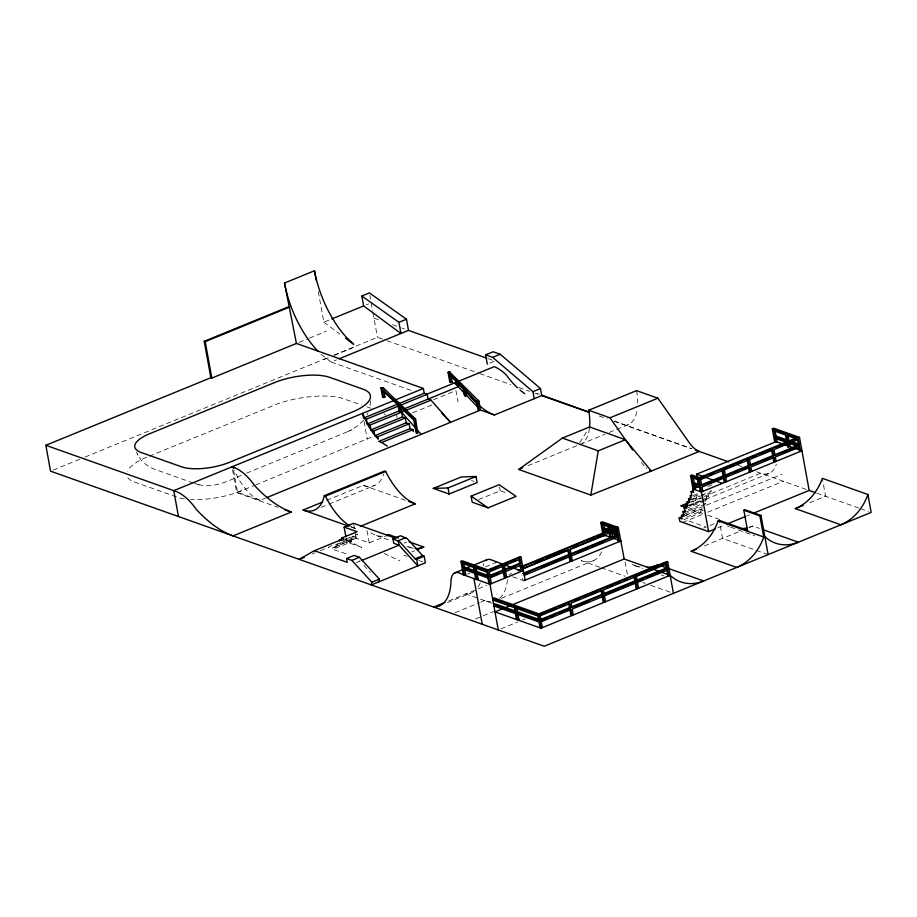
<?xml version="1.0" encoding="UTF-8"?>
<svg xmlns="http://www.w3.org/2000/svg" width="917" height="917" viewBox="0 0 917 917"><rect width="100%" height="100%" fill="white"/><g stroke="black" fill="none" stroke-linecap="round" stroke-linejoin="round"><path stroke-width="0.69" stroke-dasharray="4.58 3.44" d="M370.663 400.97L369.746 407.824M367.006 414.828L368.049 412.822M579.693 442.693L588.072 429.374M363.556 420.158L358.295 425.419L349.813 430.749M331.679 545.5L328.297 547.415L331.312 548.481L356.243 538.279L369.23 542.887L385.14 536.365M246.547 473.195L349.537 430.875M347.738 431.758L351.922 429.706M255.694 484.933L372.199 436.836M146.582 457.274L142.089 459.268A47.856 16.678 -10.3 0 0 127.463 471.132M318.291 291.606L323.85 322.211L331.805 318.956M366.147 304.891L368.668 303.859M299.022 342.385L308.146 338.648M309.453 338.109L326.395 331.175M53.197 470.1L79.676 459.257M84.96 457.09L328.492 357.378M333.788 355.211L377.46 337.33L385.541 340.196M324.045 359.521L329.26 357.389M334.476 355.257L354.019 347.256M321.099 354.317L331.186 362.055L336.447 359.9M149.23 456.185L277.759 403.744A53.117 18.512 -10.3 0 1 340.528 397.76L361.642 404.993M489.816 363.086L494.859 361.023M241.286 475.35C227.852 481.287 212.503 488.853 197.407 484.268M433.512 399.755L455.955 390.573L458.042 402.082M412.661 412.776L431.85 404.924M232.528 469.527L236.746 492.693L254.387 485.46M233.617 470.547L237.583 492.349L260.073 500.315L265.368 498.149M326.67 500.361L363.327 485.357A52.762 25.687 67.7 0 0 383.73 473.986M321.168 507.342L327.713 504.659M329.031 504.132L374.847 485.368M351.257 527.092L355.131 528.467L357.745 527.39M345.033 539.334L352.804 536.158L355.544 537.121L355.12 534.783M342.098 540.95L357.641 534.577L354.902 533.614M312.41 553.925L315.058 552.836M320.354 550.67L326.979 547.953M527.928 465.687L576.85 445.651M580.415 444.332L605.014 434.257M609.243 432.388L628.317 424.72A47.294 23.028 67.7 0 0 636.994 410.931M351.039 538.52L351.612 541.718L336.069 548.079L335.496 544.881L351.039 538.52L353.377 539.356L352.804 536.158M340.001 543.494L355.544 537.121M346.064 553.719L334.384 549.868L333.926 547.311L353.377 539.356M478.571 499.616L500.212 490.755L508.144 493.564M356.323 562.671L360.106 561.124L357.458 560.184M404.076 543.116L406.598 542.085M411.813 551.908L414.461 550.819M467.395 574.202L469.951 573.148M485.334 566.855L494.297 563.187M708.05 486.583L711.993 484.967M693.195 495.535L699.751 492.842M693.779 496.613L700.347 493.931M690.868 499.605L700.061 495.833M701.379 495.295L711.879 490.996L709.529 490.159L710.228 493.999L708.084 493.243L701.516 495.925M509.027 574.5L511.64 573.423M692.324 499.685L700.198 496.464M448.768 600.91L486.778 585.344M689.217 502.608L760.64 473.218A40.291 19.624 67.7 0 0 776.344 464.105M691.785 502.08L706.239 496.166L708.772 497.071L708.084 493.243M447.45 602.607L470.513 593.161M687.761 505.68L700.897 500.292M702.216 499.765L708.772 497.071M689.412 505.829L701.23 500.991M704.164 499.96L689.573 505.932A40.291 19.624 67.7 0 0 697.619 492.922M705.482 499.41L769.134 473.355M685.916 508.603L706.927 500.006L706.239 496.166M688.266 509.611L701.402 504.235M686.283 511.915L705.987 503.857L705.173 499.387L706.927 500.006M684.105 514.334L702.491 506.803M706.468 505.175L782.052 474.227M685.756 515.194L700.198 509.279L703.133 510.322L683.44 518.38M683.83 516.237L702.216 508.706M455.073 612.671L479.419 602.698M480.703 602.182L484.543 600.601M683.761 519.779L700.84 512.798L700.198 509.279M682.764 522.438L703.775 513.829L687.67 508.121M707.752 512.202L783.324 481.265M501.439 598.354L593.345 560.723M475.522 618.941L481.929 616.327M483.213 615.8L493.461 611.605M703.729 528.054L706.101 527.08L687.521 520.489M709.85 525.544L714.859 523.492M717.77 527.825L724.338 525.143M746.828 515.939L749.476 514.85M500.842 628.902L517.497 622.081M522.633 619.984L525.189 618.929M704.313 545.89L741.062 530.851M748.88 527.642L752.788 526.049L759.494 528.421M809.791 502.711L825.575 496.246L822.572 479.729M241.251 490.836L236.334 492.693A47.856 16.678 -10.3 0 1 190.507 499.513M626.082 425.499L628.317 424.72M194.599 483.454L199.333 484.818M346.11 538.027L346.855 542.119L361.802 547.415L344.551 539.276M373.976 318.153L379.283 320.044M392.568 324.744L400.534 327.575M401.864 328.045L404.512 328.985M488.108 358.627L493.506 360.541M386.882 340.677L478.456 373.15M479.797 373.62L510.769 384.613M518.862 387.478L529.636 391.295M535.024 393.21L537.717 394.161M599.305 416.009L607.341 418.851M614.035 421.224L691.59 448.734M737.944 465.171L741.945 466.593M756.628 471.797L809.149 490.423M816.726 493.105L859.091 508.133M860.421 508.603L868.468 511.457M331.186 362.055L412.57 390.917M704.027 503.158L705.987 503.857M707.752 515.251L722.355 520.42M730.54 527.172L754.668 535.734M366.903 406.85L370.858 408.248M768.114 554.59L722.539 538.428L719.26 520.375M471.453 480.554L473.997 481.459M634.518 565.468L642.565 568.322M661.329 574.97L664.011 575.922M599.867 567.268L581.206 560.654A56.201 27.361 67.7 0 0 601.712 551.736M601.197 567.738L625.188 576.254M642.599 582.421L645.281 583.372M650.646 585.275L670.751 592.405M363.327 485.357L406.093 500.522M512.729 576.816L522.77 580.369L521.784 574.902M376.451 535.528L391.101 540.721M407.079 546.383L411.068 547.804M236.746 492.693L278 507.319M403.858 555.163L407.137 556.321M418.702 560.425L422.714 561.846M193.258 482.972L154.354 469.172C147.064 466.398 140.542 461.056 137.252 453.881M351.612 541.718L349.469 540.95L349.927 543.506M335.496 544.881L337.834 545.718L337.261 542.52M333.926 547.311L336.069 548.079M492.211 603.329L465.767 593.941A56.59 27.556 67.7 0 0 474.651 590.835M537.075 393.531L539.379 394.356M614.241 421.086L691.407 448.642M384.108 553.444L399.95 560.94M323.85 322.211L339.875 334.052M363.854 565.262L370.434 572.517M136.495 452.173L137.917 455.313M625.085 561.915L627.606 575.807M499.547 487.11L500.212 490.755M396.568 414.885L397.027 417.441M369.838 295.389L370.514 299.114M371.19 302.828L372.715 311.184M372.967 312.582L377.46 337.33M364.049 421.43L367.281 439.243M367.006 530.588L369.23 542.887M353.515 523.252L354.512 528.719M355.498 534.175L356.243 538.279M184.225 498.905A47.856 16.678 -10.3 0 1 179.766 498.08L132.037 481.15A47.856 16.678 -10.3 0 1 126.913 475.625M383.959 413.762A56.476 19.681 -10.3 0 1 385.415 415.011M260.073 500.315A42.331 20.61 67.7 0 1 234.488 470.478M636.558 390.642A47.294 23.028 67.7 0 1 637.705 403.48M589.459 428.182A47.294 23.028 67.7 0 1 582.467 443.083M646.886 468.449A24.014 11.692 67.7 0 1 645.992 467.681M644.227 465.928A24.014 11.692 67.7 0 1 640.857 461.618M382.71 536.239A26.731 21.412 -70.5 0 1 369.276 531.252M413.108 548.286A26.731 21.412 -70.5 0 1 407.263 546.119M355.131 528.467A52.762 25.687 67.7 0 1 349.95 525.968M483.248 565.697A19.2 9.353 67.7 0 1 483.775 563.6M480.267 582.822A56.59 27.556 67.7 0 1 478.055 587.04M490.469 601.632A56.201 27.361 67.7 0 1 484.05 600.429M507.468 579.716A56.201 27.361 67.7 0 1 502.917 594.548L500.957 597.082A56.201 27.361 67.7 0 1 499.49 598.469M640.169 567.015A45.563 36.485 -70.5 0 1 637.304 566.374M636.364 566.11A45.563 36.485 -70.5 0 1 629.28 562.82M752.788 526.049A45.563 36.485 -70.5 0 1 749.808 527.115M729.198 526.702A45.563 36.485 -70.5 0 1 727.399 525.934"/><path stroke-width="1.38" d="M383.833 390.745L384.968 397.004L382.595 397.233L380.91 387.96L414.667 419.516L414.518 420.823L381.747 389.622L381.885 388.304L383.283 387.731L415.642 419.115L417.751 433.168M589.597 426.955L562.43 438.085L518.667 469.47L590.835 495.065L598.251 450.843L625.417 439.724L651.322 471.051L699.224 451.439A24.014 11.692 67.7 0 1 688.759 442.005L657.879 398.207L636.558 390.642L588.657 410.254A47.294 23.028 67.7 0 1 589.597 426.955L625.417 439.724M304.467 557.181L299.171 559.347L314.393 550.693L347.256 562.35L346.557 558.51L351.841 560.379L371.843 582.261L371.328 584.931L425.396 562.797L424.193 556.218L422.668 555.679L407.251 538.68L400.511 535.734L392.946 538.829L393.76 543.311L399.044 545.179L417.831 565.892L416.639 559.313L415.103 558.774L399.697 541.775L392.946 538.829M378.893 581.837L379.409 579.166L359.407 557.284L354.122 555.415L346.557 558.51M341.869 539.712L341.571 538.073L343.531 538.76L340.608 540.422L339.359 539.975L339.554 541.03M535.127 562.889L542.956 559.645M545.558 558.556L549.478 556.94M552.08 555.862L565.124 550.452M574.351 546.624L578.283 544.996M590.044 540.113L593.964 538.497M596.577 537.408L601.804 535.241M609.645 531.986L613.565 530.358M523.068 568.643L522.082 568.299L523.068 568.643L568.712 549.707L569.675 554.98L523.997 573.755L523.011 573.412L568.689 554.636L569.675 554.98M617.164 529.625L570.11 549.134L571.073 554.407L619.548 534.485M521.739 566.374L615.892 527.676L618.264 527.447L624.19 559.003L667.863 574.489M522.713 566.729L616.866 528.02L619.307 541.454L620.706 540.87M571.394 553.524L617.164 534.714L618.15 535.058L617.164 534.714L616.178 529.281M525.911 573.939L528.524 572.861M541.58 567.497L549.409 564.276M552.011 563.21L565.067 557.845M576.919 552.974L580.839 551.358M583.453 550.28L587.373 548.675M592.611 546.521L596.531 544.904M599.145 543.838L603.065 542.222M524.283 575.349L569.961 556.585L570.924 561.41L569.961 561.112L568.998 556.298M618.436 536.651L571.36 556L570.385 555.713L571.36 556L572.334 560.837L571.36 560.539L572.334 560.837M441.925 413.292L450.556 422.324L430.979 400.133L428.044 399.09L427.173 394.299L424.239 393.255L423.367 388.464L296.42 343.451L284.522 283.021L314.497 270.744A73.463 35.774 67.7 0 0 346.087 336.998L353.607 344.207L345.594 338.281M296.42 343.451L211.827 378.091L210.841 377.735L204.227 341.307L288.821 306.668M204.227 341.307L205.202 341.651L289.795 307.012M361.825 296.019L398.906 322.314L400.935 333.501L363.625 305.923L361.825 296.019L369.391 292.913L406.472 319.219L408.501 330.395L486.755 358.157M331.805 318.956L363.625 305.923M867.895 494.504A45.793 36.68 -70.5 0 1 840.9 524.788L795.326 508.626A45.793 36.68 -70.5 0 0 822.32 478.342L867.895 494.504L871.15 512.408L544.24 646.256L50.55 471.178L45.85 445.295L210.841 377.735M398.906 322.314L406.472 319.219M339.084 358.822L408.501 330.395M380.91 387.96L383.283 387.731M487.294 364.118L485.609 354.856L493.174 351.761L500.212 354.249L540.491 388.567L541.764 395.594L588.599 412.203M382.595 397.233L384.968 397.004M450.981 375.317L452.207 382.068L449.834 382.297L448.035 372.394L449.433 371.821L478.903 401.107L480.531 410.059L266.698 497.61M448.035 372.394L450.407 372.164M485.609 354.856L492.647 357.355L500.212 354.249M423.367 388.464L173.772 490.652L45.85 445.295M424.239 393.255L363.441 418.152L366.376 419.184L398.093 406.208M425.889 394.642L494.332 366.617A57.782 28.14 67.7 0 1 505.955 374.537A70.46 34.307 67.7 0 0 515.148 385.507L517.532 387.845M400.74 405.119L427.173 394.299M366.376 419.184L367.247 423.986L458.019 386.825M401.451 411.813L400.259 412.306L399.01 405.474L398.035 405.131L399.273 411.951L401.451 411.813L400.557 406.942M367.247 423.986L370.181 425.018L430.979 400.133M370.181 425.018L371.053 429.821L402.437 416.971L405.36 418.014L406.231 422.806L409.165 423.849L410.037 428.64L412.971 429.683L413.326 431.598M371.053 429.821L373.987 430.852L405.36 418.014M450.809 382.641L449.33 374.537L463.096 388.831L464.22 395.044L465.228 396.098L466.627 395.525L465.87 391.353M373.987 430.852L374.858 435.655L406.231 422.806M416.203 433.042L413.682 419.161L415.642 419.115M374.858 435.655L377.793 436.687L409.165 423.849M378.664 441.49L410.037 428.64M449.009 372.738L476.531 401.337L477.929 400.763M476.531 401.337L478.903 401.107M412.971 429.683L381.598 442.521L379.649 441.834M492.647 357.355L532.926 391.662L540.491 388.567M479.557 409.704L494.423 414.977L541.764 395.594M348.563 526.14L303.103 510.012A52.762 25.687 67.7 0 0 324.286 495.696L384.51 471.04L385.69 471.453A52.762 25.687 67.7 0 0 415.355 503.8L360.37 526.324M324.286 495.696L325.455 496.12L385.69 471.453M232.035 466.799A50.848 24.759 67.7 0 1 254.674 485.643A124.895 60.82 67.7 0 0 291.308 512.041L233.044 535.895A124.895 60.82 67.7 0 1 196.398 509.508A50.848 24.759 67.7 0 0 173.772 490.652L178.471 516.546M303.103 510.012L322.738 501.977M433.271 488.417L461.274 476.943L476.015 476.485L477.127 482.56L449.112 494.034L433.271 488.417L448.012 487.959L476.015 476.485M588.657 410.254L609.977 417.82L657.879 398.207M345.869 536.663L344.127 527.103L353.515 523.252L395.8 538.256M341.571 538.073L357.114 531.711L344.127 527.103M339.359 539.975L341.949 538.909M314.393 550.693L343.531 538.76M518.667 469.47L522.633 467.853M471.097 496.143L499.112 484.68L516.076 496.372L488.062 507.846L472.198 502.218L471.097 496.143L488.062 507.846M386.47 535.826L389.117 534.737L398.448 538.05M405.784 537.603L398.23 540.709L399.044 545.179L361.367 560.596M351.841 560.379L359.407 557.284M417.109 549.73L423.746 547.013L409.097 541.821M415.103 558.774L422.668 555.679M416.639 559.313L424.193 556.218M371.843 582.261L379.409 579.166M780.298 439.071L776.321 437.661L777.1 441.983L774.727 442.212L772.286 428.789L773.684 428.205L799.509 437.363L809.149 490.423L815.465 492.658M504.637 571.142L505.622 571.497L520.936 565.216L522.014 571.131L489.976 584.255L463.372 574.821L460.93 561.399L462.328 560.826L487.959 569.904M473.55 567.359L474.33 571.681L462.982 567.657L462.202 563.336L463.601 562.763M774.624 436.641L786.557 440.871L785.479 434.956L773.558 430.726L774.624 436.641L776.023 436.068L786.637 439.828M462.982 567.657L464.38 567.084L474.467 570.661M715.145 528.903L708.577 531.596L679.829 521.395L679.188 517.876L682.122 518.919L681.48 515.411L683.83 516.237L683.016 511.766L684.976 512.454L684.162 507.984L685.916 508.603L685.228 504.774L687.761 505.68L687.074 501.84L689.217 502.608L688.529 498.768L690.868 499.605L690.111 495.444L691.876 496.074L691.063 491.592L693.607 492.498L690.524 475.556L691.934 474.983L699.362 477.619L797.125 437.592L798.489 445.1L774.051 455.107L775.025 455.462L799.464 445.444L798.398 439.541L797.412 439.186M454.912 572.85L462.604 569.698M466.455 568.127L470.295 566.546M472.863 565.502L486.95 559.725M697.08 476.76A40.291 19.624 67.7 0 0 696.565 474.204L774.727 442.212M798.673 444.103L788.941 440.641L787.543 441.215L786.465 435.311L796.197 438.762M690.524 475.556L698.937 478.536L799.509 437.363M700.966 478.685L704.909 477.069M710.171 474.914L712.796 473.837M723.398 469.504L727.353 467.876M729.989 466.799L733.944 465.183M736.58 464.094L740.535 462.477M752.376 457.629L756.216 456.058M761.339 453.961L765.179 452.39M767.735 451.347L771.575 449.766L772.55 450.121L773.627 456.036L750.587 465.469L749.613 465.114L772.653 455.68L773.627 456.036M776.837 447.622L783.267 444.986M785.835 443.931L793.56 440.768M699.648 479.224L700.634 479.568L722.974 470.421L724.04 476.336L701.7 485.483L694.272 482.846L692.874 483.419L691.796 477.505L698.25 479.797L699.327 485.701L692.874 483.419M772.55 450.121L724.373 469.848L725.45 475.763L749.189 466.042L748.112 460.128L747.332 459.853M798.398 439.541L773.948 449.548L775.025 455.462M476.702 571.451L475.923 567.142L474.525 567.715L475.304 572.025L476.702 571.451L487.798 575.383M605.839 535.608L603.18 535.941L600.75 522.518L602.423 521.83L618.264 527.447M787.05 443.553L787.634 446.785L789.033 446.212L793.537 447.805M787.634 446.785L790.007 446.556L789.228 442.246M460.93 561.399L487.535 570.832L520.971 557.135L525.154 580.152L524.18 579.796M490.778 570.466L497.106 567.875M504.843 564.712L507.399 563.668M511.228 562.098L515.056 560.528M520.65 563.623L519.664 563.279L504.35 569.549L505.324 569.893L520.65 563.623L519.859 559.313L489.219 571.853L490.01 576.163L503.926 570.466L503.146 566.156M700.726 485.127L723.066 475.98L724.04 476.336M749.189 466.042L748.203 465.687L724.464 475.407L725.45 475.763M699.602 486.262L692.965 488.979L701.379 491.959L801.939 450.786L800.965 450.442M694.559 484.44L695.35 488.75L693.951 489.323L693.16 485.013L699.614 487.305L700.405 491.615M707.58 484.004L715.466 480.783M718.091 479.706L722.034 478.089M728.706 475.361L724.751 476.978L725.725 477.321L749.476 467.601L750.255 471.946L749.281 471.602L748.49 467.257L743.217 469.412M733.99 473.195L737.944 471.579M765.248 460.391L769.088 458.821M783.336 452.987L787.199 451.405M789.766 450.35L796.197 447.725M724.327 477.895L723.353 477.551L724.143 481.895L725.118 482.239L724.327 477.895L701.986 487.042L702.777 491.386L701.803 491.042M773.914 457.594L772.928 457.251L773.719 461.595L774.705 461.939L773.914 457.594L750.874 467.028L751.665 471.372M477 573.045L478.066 578.959L476.668 579.533L475.602 573.618L487.924 577.997M691.063 491.592L693.688 490.515M613.588 528.57L602.011 524.467L602.801 528.777L604.475 528.089L609.255 529.785M503.926 570.466L502.952 570.122L489.025 575.819L490.01 576.163M490.584 576.896L498.183 573.79M511.021 568.529L514.85 566.97M749.281 471.602L750.679 471.029M504.212 572.07L503.238 571.715L504.316 577.63L505.29 577.985L504.212 572.07L490.297 577.767L491.374 583.682M617.29 527.103L615.616 527.791L600.75 522.518M688.529 498.768L691.154 497.69M518.174 570.752L567.875 550.406M570.489 549.329L603.18 535.941M687.074 501.84L689.699 500.762M444.848 602.515L433.73 607.065A56.59 27.556 67.7 0 0 450.981 581.229A19.2 9.353 67.7 0 1 459.853 573.194L463.372 574.821M686.352 507.651L681.079 505.783L687.716 503.078M685.228 504.774L687.853 503.697M684.162 507.984L686.787 506.906M683.016 511.766L685.641 510.689M617.462 536.307L618.333 541.099L619.732 540.526M681.48 515.411L684.105 514.334M523.756 580.725L620.901 540.95M679.188 517.876L681.812 516.81M510.379 605.598L494.997 611.891L540.961 628.191L670.155 575.303A45.563 36.485 -70.5 0 0 703.683 580.977L658.108 564.815A45.563 36.485 -70.5 0 1 647.093 567.382M512.935 604.555L624.19 559.003M747.687 531.31L743.859 510.219L759.872 515.904L763.712 536.995A45.563 36.485 -70.5 0 1 736.741 567.44L691.166 551.277A45.563 36.485 -70.5 0 0 718.137 520.833L719.26 520.375L747.607 530.427M515.343 608.051L537.832 616.029L538.623 620.339L516.122 612.361L515.343 608.051L516.741 607.478M726.963 524.065L745.498 516.477M753.453 513.222L809.149 490.423M516.122 612.361L517.52 611.788L538.692 619.296M759.872 515.904L760.995 515.446L768.114 554.59M517.818 613.393L518.896 619.296L517.486 619.869L516.42 613.966L538.909 621.932L539.987 627.847M652.847 566.958L658.108 564.815M691.166 551.277L696.427 549.123M795.326 508.626L803.212 505.405M538.944 613.851L666.739 561.536L667.714 561.88L673.433 593.356M541.385 627.274L542.36 627.618L539.918 614.195L493.954 597.895L492.555 598.469L538.52 614.768L667.714 561.88M545.649 612.831L539.23 615.456L540.216 615.8L569.709 603.718L570.489 608.04L540.996 620.11M548.217 611.777L555.908 608.624M559.76 607.054L563.6 605.472M575.28 600.692L579.143 599.11M584.289 597.001L588.152 595.42M590.731 594.365L597.162 591.729M606.378 587.957L612.957 585.264M615.594 584.186L619.548 582.57M624.809 580.415L627.446 579.338M635.424 576.071L641.992 573.377M644.617 572.3L648.56 570.695M651.185 569.617L657.741 566.924M660.378 565.858L664.309 564.242M602.011 590.502L571.108 603.145L571.899 607.467L602.79 594.812L602.011 590.502L601.025 590.147L601.816 594.468L602.79 594.812M635 576.988L603.409 589.929L604.188 594.239L635.79 581.298L635 576.988L634.025 576.644L634.816 580.954L635.79 581.298M666.602 564.047L636.409 576.415L637.189 580.725L667.381 568.368L666.602 564.047L665.627 563.703L666.407 568.013L667.381 568.368M540.021 619.766L569.514 607.684L570.489 608.04M601.816 594.468L570.913 607.111L571.899 607.467M603.214 593.895L634.816 580.954M636.215 580.381L666.407 568.013M541.592 620.843L546.727 618.734M550.567 617.164L554.418 615.594M559.542 613.484L563.393 611.914M565.961 610.86L569.801 609.289L570.787 609.633L571.864 615.548L570.878 615.204L569.801 609.289M575.074 607.134L578.936 605.552M581.504 604.498L587.946 601.861M604.819 594.95L612.716 591.717M615.353 590.64L619.307 589.023M621.932 587.946L628.523 585.252M631.148 584.175L635.103 582.547L636.18 588.462L637.155 588.817L636.077 582.903L604.486 595.832L603.501 595.488M637.819 581.447L643.069 579.292M647.001 577.676L652.262 575.532M656.194 573.916L664.068 570.695M570.787 609.633L541.282 621.715L540.308 621.359M603.077 596.405L602.102 596.061L603.18 601.976L604.154 602.32L603.077 596.405L572.185 609.06L573.263 614.975L572.277 614.631M636.501 581.974L637.475 582.329L667.679 569.961L668.757 575.876L667.771 575.532L666.693 569.617M590.835 495.065L651.322 471.051A24.014 11.692 67.7 0 1 649.568 470.261M743.859 510.219L745.12 509.818L760.995 515.446M568.987 556.287L569.961 556.585M772.286 428.789L797.125 437.592M791.188 442.51L799.464 445.444M786.855 442.475L774.922 438.234L775.702 442.556M787.829 442.819L797.561 446.27M776.126 441.627L787.703 445.742M794.707 448.218L799.716 449.995M775.129 461.022L776.103 461.366L775.312 457.021L799.75 447.015L800.541 451.359L799.567 451.015L798.776 446.705M748.731 459.279L749.51 459.555L750.587 465.469M748.49 467.257L749.476 467.601M728.591 461.847L695.407 450.087L699.224 451.439M722.974 470.421L721.988 470.077L723.066 475.98M451.233 381.724L452.207 382.068M725.542 481.322L726.516 481.666L725.725 477.321M696.565 474.204L703.27 476.576M705.941 477.528L713.976 480.382M715.18 480.806L722.39 483.362M562.43 438.085L598.251 450.843M694.364 488.406L695.35 488.75M763.517 529.843L798.363 542.211A45.563 36.485 -70.5 0 1 764.835 536.537M718.137 520.833L763.712 536.995M399.273 411.951L400.259 412.306M615.892 527.676L616.866 528.02M612.579 530.966L617.21 532.605M602.801 528.777L608.762 530.897L607.982 526.587M609.748 531.241L616.683 533.705L616.981 535.299L610.034 532.846L610.894 537.568M607.856 532.066L603.088 530.381L603.524 532.743M604.865 535.253L610.619 537.293M612.785 538.061L618.574 540.113M618.333 541.099L619.502 541.523M408.787 501.473L415.355 503.8M637.579 587.889L638.553 588.244L637.475 582.329M520.971 557.135L519.996 556.791L486.56 570.477L488.99 583.9M518.598 557.364L519.572 557.708M519.859 559.313L518.884 558.957L519.664 563.279M485.655 560.574A19.2 9.353 67.7 0 1 491.89 560.081L510.242 566.958M512.947 567.921L522.014 571.131M503.571 565.239L504.74 565.651L502.161 565.812L502.952 570.122M604.578 601.403L605.552 601.747L604.486 595.832M523.011 573.412L523.997 573.755M505.714 577.057L506.688 577.401L505.622 571.497M462.202 563.336L486.847 572.082M475.304 572.025L487.626 576.392M284.66 509.68L291.308 512.041M477.092 578.616L478.066 578.959M492.842 600.073L514.368 607.696L515.148 612.017L493.633 604.383L495.031 603.81L515.205 610.963M493.919 605.988L515.434 613.611L516.512 619.525M517.91 618.952L518.896 619.296M541.683 395.17L588.714 411.974M387.295 446.143L382.229 442.831M524.742 393.714L519.928 389.989M479.786 405.956L480.153 406.277A70.46 34.307 67.7 0 0 494.423 414.977M477.757 404.122L475.373 401.795A70.46 34.307 67.7 0 1 468.415 393.794M317.89 351.062L316.113 349.262A73.463 35.774 67.7 0 1 284.522 283.021M457.617 381.117L460.563 384.177M464.724 393.542L454.557 382.905A57.782 28.14 67.7 0 1 463.842 388.785M465.63 394.47L477.757 407.148M416.226 428.789L401.566 412.18L402.437 416.971M417.143 429.832L421.144 434.371M374.801 435.311L374.721 435.22A42.331 20.61 67.7 0 1 367.958 425.075L367.419 424.044M375.191 435.77L378.251 439.163L377.793 436.687M609.977 417.82L632.73 450.098M367.178 423.574L362.57 413.349L363.224 416.948M787.863 434.738L788.941 440.641M788.024 443.897L788.609 447.129M774.957 430.153L776.023 436.068M771.575 449.766L772.653 455.68M747.137 459.784L748.203 465.687M700.634 479.568L701.7 485.483M698.937 478.536L708.577 531.596M693.195 476.932L694.272 482.846M610.837 527.321L611.421 530.553M611.926 533.339L612.567 536.881M608.957 526.931L609.541 530.164M609.06 532.49L610.126 538.405M603.695 523.779L604.475 528.089M567.738 549.363L568.689 554.636M532.926 391.662L534.198 398.7M568.735 603.375L569.514 607.684M538.52 614.768L540.961 628.191M519.962 564.872L521.028 570.787M516.936 608.556L517.52 611.788M477.505 401.68L479.132 410.633M478.158 410.289L476.851 403.136L464.094 389.874L465.228 396.098M504.545 565.583L505.324 569.893M495.409 561.697L495.581 562.66M487.535 570.832L498.275 629.956M475.694 579.189L474.616 573.274L463.28 569.251L464.346 575.165L465.744 574.592L464.678 568.678M473.929 578.558L482.239 624.271M463.796 563.84L464.38 567.084M448.012 487.959L449.112 494.034M414.667 419.516L417.189 433.397M416.364 430.589L416.765 432.813M399.48 406.002L400.465 411.469M382.206 390.08L383.57 397.577M314.497 270.744L316.262 280.487M205.202 341.651L211.827 378.091M233.652 468.472A42.331 20.61 67.7 0 1 232.872 466.455M686.959 506.585A40.291 19.624 67.7 0 1 681.079 505.783M697.482 479.27A40.291 19.624 67.7 0 1 697.975 484.142M389.117 534.737A26.731 21.412 -70.5 0 1 386.997 535.482M423.746 547.013A26.731 21.412 -70.5 0 1 415.195 548.526M349.95 525.968A52.762 25.687 67.7 0 1 325.455 496.12M746.805 527.917A45.563 36.485 -70.5 0 1 740.764 528.662M274.447 382.63L149.46 433.81A35.006 12.208 -10.3 0 0 140.92 452.402L181.6 466.822A35.006 12.208 -10.3 0 0 229.651 462.248L354.65 411.068A43.626 15.211 -10.3 0 0 364.496 389.702L329.719 377.368A40.256 14.03 -10.3 0 0 274.447 382.63"/></g></svg>
